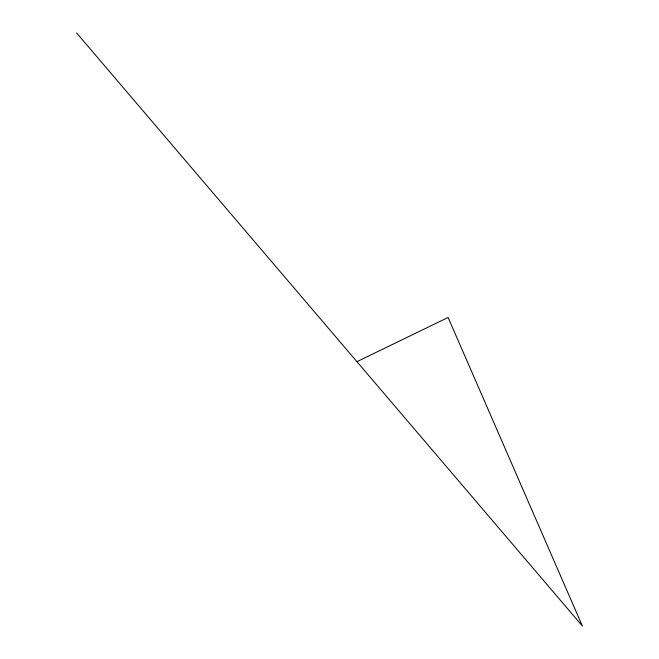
<?xml version="1.0" encoding="UTF-8"?>
<svg xmlns="http://www.w3.org/2000/svg" width="659" height="659" viewBox="0 0 659 659"><rect width="100%" height="100%" fill="white"/><g stroke="black" fill="none" stroke-linecap="round" stroke-linejoin="round"><path stroke-width="0.99" d="M356.947 361.684L448.095 317.473L582.399 626.05L76.601 32.95"/></g></svg>
